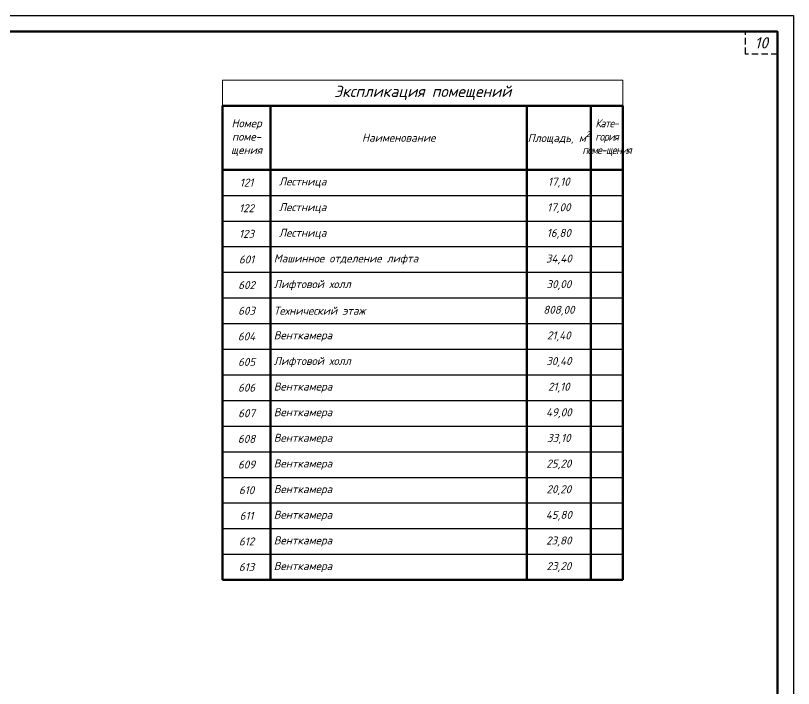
# Model space of a CAD drawing. Header units: millimetres. Extents: x 0 to 1093, y 0 to 420.
# Drawn here: x 648.1 to 891, y 210 to 420 of the extents above; entities that cross this region are included whole.
import ezdxf
from ezdxf.enums import TextEntityAlignment as Align

# ---------------------------------------------------------------- set-up
doc = ezdxf.new("R2010")
doc.units = ezdxf.units.MM
doc.linetypes.add('JIS_02_2.0', pattern=[3, 2, -1])
for name, color, linetype in [('Viewport1ForCustomObjects_0', 7, 'Continuous'), ('Рамка', 7, 'Continuous'), ('ЭС', 7, 'Continuous')]:
    doc.layers.add(name, color=color, linetype=linetype)
doc.styles.add('2.5', font='isocpeui.ttf')
doc.styles.add('3.5', font='isocpeui.ttf', dxfattribs={"height": 3.5})

# ---------------------------------------------------------------- blocks, each defined once
blk = doc.blocks.new('*T385')
at = {"layer": 'Defpoints', "color": 8, "linetype": 'ByBlock', "lineweight": 0, "transparency": 16777216}
for p, q in [((0, 0), (125, 0)), ((0, 0), (0, -8)), ((125, 0), (125, -8))]:
    blk.add_line(p, q, dxfattribs=at)
at = {"layer": 'ЭС', "color": 0, "linetype": 'ByBlock', "lineweight": 50, "transparency": 16777216}
for p, q in [((0, -8), (125, -8)), ((0, -8), (0, -156)), ((15, -8), (15, -156)), ((95, -8), (95, -156)), ((115, -8), (115, -156)), ((125, -8), (125, -156)), ((0, -28), (125, -28)), ((0, -156), (125, -156))]:
    blk.add_line(p, q, dxfattribs=at)
at = {"layer": 'ЭС', "color": 0, "linetype": 'ByBlock', "lineweight": 30, "transparency": 16777216}
for p, q in [((0, -36), (125, -36)), ((0, -44), (125, -44)), ((0, -52), (125, -52)), ((0, -60), (125, -60)), ((0, -68), (125, -68)), ((0, -76), (125, -76)), ((0, -84), (125, -84)), ((0, -92), (125, -92)), ((0, -100), (125, -100)), ((0, -108), (125, -108)), ((0, -116), (125, -116)), ((0, -124), (125, -124)), ((0, -132), (125, -132)), ((0, -140), (125, -140)), ((0, -148), (125, -148))]:
    blk.add_line(p, q, dxfattribs=at)
at = {"layer": 'ЭС', "color": 0, "transparency": 16777216}
for s, insert, char_height, width, attachment_point, style in [('{\\fISOCPEUR|b1|i1|c204|p34;Экспликация помещений}', (62.5, -4), 3.5, 123, 5, '3.5'), ('Номер поме- щения', (7.5, -18), 2.5, 13, 5, '2.5'), ('\\A1;Площадь, м{\\H0.7x;\\S2^ ;}', (105, -18), 2.5, 18, 5, '2.5'), ('{\\W0.9;\\T0.9;Кате- гория поме-щения}', (120, -18), 2.5, 8, 5, '2.5'), ('Наименование', (55, -18), 2.5, 78, 5, '2.5'), ('121', (7.5, -32), 2.5, 13, 5, '2.5'), (' Лестница', (16, -32), 2.5, 78, 4, '2.5'), ('17,10', (105, -32), 2.5, 18, 5, '2.5'), ('122', (7.5, -40), 2.5, 13, 5, '2.5'), (' Лестница', (16, -40), 2.5, 78, 4, '2.5'), ('17,00', (105, -40), 2.5, 18, 5, '2.5'), ('123', (7.5, -48), 2.5, 13, 5, '2.5'), (' Лестница', (16, -48), 2.5, 78, 4, '2.5'), ('16,80', (105, -48), 2.5, 18, 5, '2.5'), ('601', (7.5, -56), 2.5, 13, 5, '2.5'), ('Машинное отделение лифта', (16, -56), 2.5, 78, 4, '2.5'), ('34,40', (105, -56), 2.5, 18, 5, '2.5'), ('602', (7.5, -64), 2.5, 13, 5, '2.5'), ('Лифтовой холл', (16, -64), 2.5, 78, 4, '2.5'), ('30,00', (105, -64), 2.5, 18, 5, '2.5'), ('603', (7.5, -72), 2.5, 13, 5, '2.5'), ('Технический этаж', (16, -72), 2.5, 78, 4, '2.5'), ('808,00', (105, -72), 2.5, 18, 5, '2.5'), ('604', (7.5, -80), 2.5, 13, 5, '2.5'), ('Венткамера', (16, -80), 2.5, 78, 4, '2.5'), ('21,40', (105, -80), 2.5, 18, 5, '2.5'), ('605', (7.5, -88), 2.5, 13, 5, '2.5'), ('Лифтовой холл', (16, -88), 2.5, 78, 4, '2.5'), ('30,40', (105, -88), 2.5, 18, 5, '2.5'), ('Венткамера', (16, -96), 2.5, 78, 4, '2.5'), ('21,10', (105, -96), 2.5, 18, 5, '2.5'), ('606', (7.5, -96), 2.5, 13, 5, '2.5'), ('607', (7.5, -104), 2.5, 13, 5, '2.5'), ('Венткамера', (16, -104), 2.5, 78, 4, '2.5'), ('49,00', (105, -104), 2.5, 18, 5, '2.5'), ('608', (7.5, -112), 2.5, 13, 5, '2.5'), ('Венткамера', (16, -112), 2.5, 78, 4, '2.5'), ('33,10', (105, -112), 2.5, 18, 5, '2.5'), ('609', (7.5, -120), 2.5, 13, 5, '2.5'), ('Венткамера', (16, -120), 2.5, 78, 4, '2.5'), ('25,20', (105, -120), 2.5, 18, 5, '2.5'), ('610', (7.5, -128), 2.5, 13, 5, '2.5'), ('Венткамера', (16, -128), 2.5, 78, 4, '2.5'), ('20,20', (105, -128), 2.5, 18, 5, '2.5'), ('611', (7.5, -136), 2.5, 13, 5, '2.5'), ('Венткамера', (16, -136), 2.5, 78, 4, '2.5'), ('45,80', (105, -136), 2.5, 18, 5, '2.5'), ('612', (7.5, -144), 2.5, 13, 5, '2.5'), ('Венткамера', (16, -144), 2.5, 78, 4, '2.5'), ('23,80', (105, -144), 2.5, 18, 5, '2.5'), ('Венткамера', (16, -152), 2.5, 78, 4, '2.5'), ('23,20', (105, -152), 2.5, 18, 5, '2.5'), ('613', (7.5, -152), 2.5, 13, 5, '2.5')]:
    blk.add_mtext(s, dxfattribs=dict(at, insert=insert, char_height=char_height, width=width, attachment_point=attachment_point, style=style))
blk = doc.blocks.new('CustomObjectsInViewport1_0')
at = {"layer": 'Рамка', "lineweight": 30}
for p, q in [((0, 420), (891, 420)), ((891, 420), (891, 0))]:
    blk.add_line(p, q, dxfattribs=at)

msp = doc.modelspace()

# ---------------------------------------------------------------- linework, layer by layer
at = {"layer": 'Рамка', "lineweight": 50}
msp.add_lwpolyline([(886, 5), (886, 415), (20, 415), (20, 5)], close=True, dxfattribs=at)
at = {"layer": 'Рамка', "linetype": 'JIS_02_2.0'}
msp.add_lwpolyline([(876, 415), (886, 415), (886, 408), (876, 408)], close=True, dxfattribs=at)

# ---------------------------------------------------------------- block references
msp.add_blockref('*T385', (712.748, 399.877))
at = {"layer": 'Viewport1ForCustomObjects_0'}
msp.add_blockref('CustomObjectsInViewport1_0', (0, 0), dxfattribs=at)

# ---------------------------------------------------------------- texts
at = {"layer": 'Рамка', "style": '3.5'}
msp.add_text('10', height=3.5, dxfattribs=at).set_placement((881, 411.5), align=Align.MIDDLE_CENTER)

doc.saveas('drawing.dxf')
